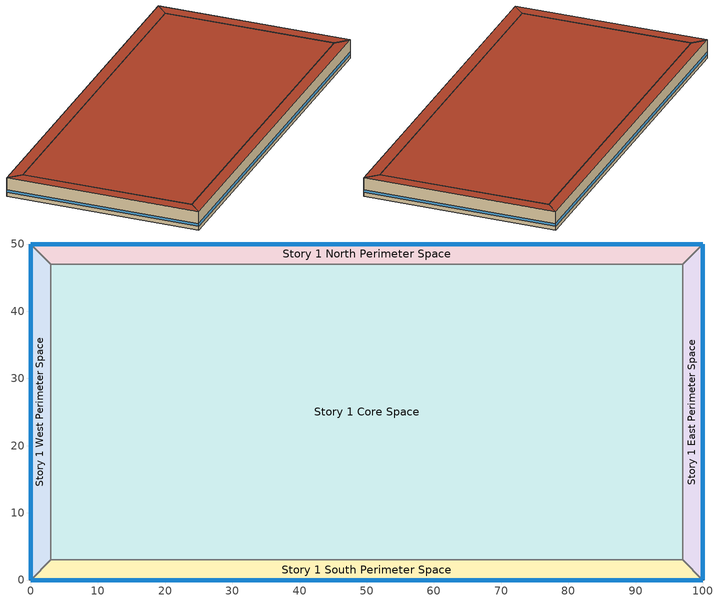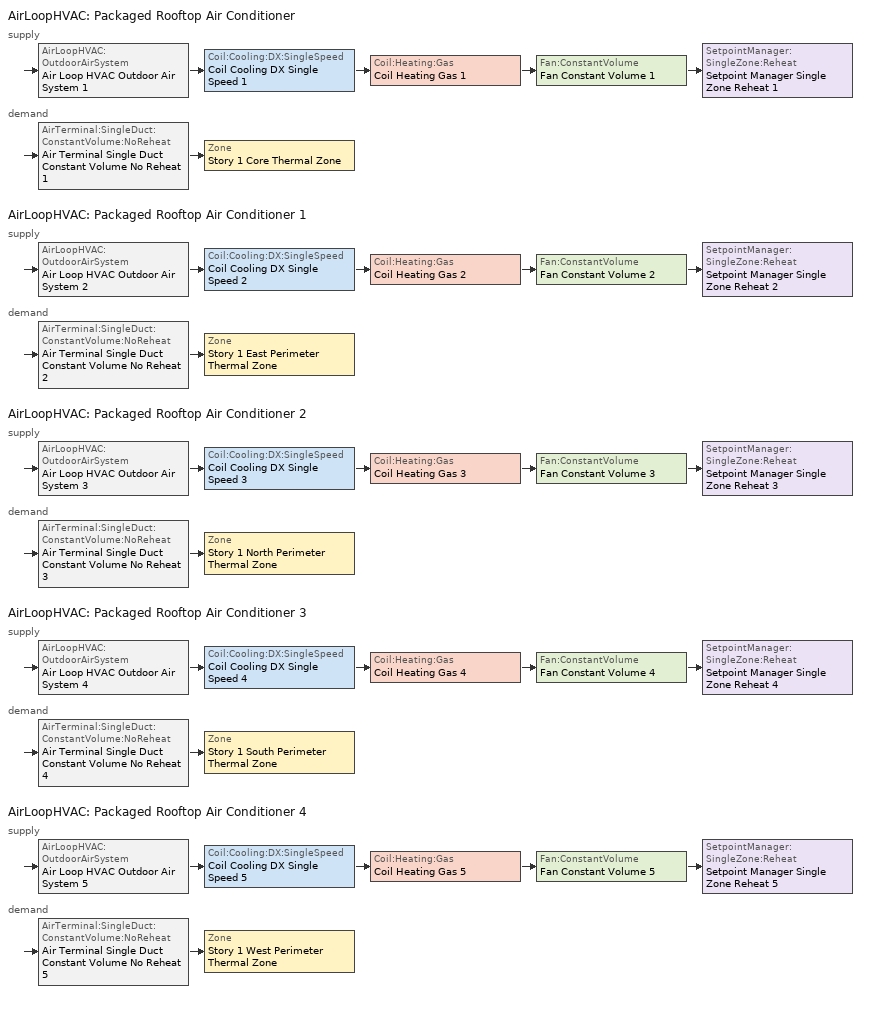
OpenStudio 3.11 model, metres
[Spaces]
Story 1 West Perimeter Space
 floor ground: 0,0 0,50 3,47 3,3 z0
 wall outside: 0,50 0,0 z0:5
 wall to Story 1 North Perimeter Space: 3,47 0,50 z0:5
 wall to Story 1 Core Space: 3,3 3,47 z0:5
 wall to Story 1 South Perimeter Space: 0,0 3,3 z0:5
 window: 0,49.97 0,0.03 z1:1.75
 roof outside: 3,3 3,47 0,50 0,0 z5
Story 1 North Perimeter Space
 floor ground: 0,50 100,50 97,47 3,47 z0
 wall outside: 100,50 0,50 z0:5
 wall to Story 1 East Perimeter Space: 97,47 100,50 z0:5
 wall to Story 1 Core Space: 3,47 97,47 z0:5
 window: 99.97,50 0.03,50 z1:1.75
 roof outside: 3,47 97,47 100,50 0,50 z5
Story 1 East Perimeter Space
 floor ground: 100,50 100,0 97,3 97,47 z0
 wall outside: 100,0 100,50 z0:5
 wall to Story 1 South Perimeter Space: 97,3 100,0 z0:5
 wall to Story 1 Core Space: 97,47 97,3 z0:5
 window: 100,0.03 100,49.97 z1:1.75
 roof outside: 97,47 97,3 100,0 100,50 z5
Story 1 South Perimeter Space
 floor ground: 100,0 0,0 3,3 97,3 z0
 wall outside: 0,0 100,0 z0:5
 wall to Story 1 Core Space: 97,3 3,3 z0:5
 window: 0.03,0 99.97,0 z1:1.75
 roof outside: 97,3 3,3 0,0 100,0 z5
Story 1 Core Space
 floor ground: 3,3 3,47 97,47 97,3 z0
 roof outside: 97,3 97,47 3,47 3,3 z5
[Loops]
AirLoopHVAC 'Packaged Rooftop Air Conditioner'
 supply: AirLoopHVAC:OutdoorAirSystem 'Air Loop HVAC Outdoor Air System 1' > Coil:Cooling:DX:SingleSpeed 'Coil Cooling DX Single Speed 1' > Coil:Heating:Gas 'Coil Heating Gas 1' > Fan:ConstantVolume 'Fan Constant Volume 1' > SetpointManager:SingleZone:Reheat 'Setpoint Manager Single Zone Reheat 1'
 demand: AirTerminal:SingleDuct:ConstantVolume:NoReheat 'Air Terminal Single Duct Constant Volume No Reheat 1' > Zone 'Story 1 Core Thermal Zone'
AirLoopHVAC 'Packaged Rooftop Air Conditioner 1'
 supply: AirLoopHVAC:OutdoorAirSystem 'Air Loop HVAC Outdoor Air System 2' > Coil:Cooling:DX:SingleSpeed 'Coil Cooling DX Single Speed 2' > Coil:Heating:Gas 'Coil Heating Gas 2' > Fan:ConstantVolume 'Fan Constant Volume 2' > SetpointManager:SingleZone:Reheat 'Setpoint Manager Single Zone Reheat 2'
 demand: AirTerminal:SingleDuct:ConstantVolume:NoReheat 'Air Terminal Single Duct Constant Volume No Reheat 2' > Zone 'Story 1 East Perimeter Thermal Zone'
AirLoopHVAC 'Packaged Rooftop Air Conditioner 2'
 supply: AirLoopHVAC:OutdoorAirSystem 'Air Loop HVAC Outdoor Air System 3' > Coil:Cooling:DX:SingleSpeed 'Coil Cooling DX Single Speed 3' > Coil:Heating:Gas 'Coil Heating Gas 3' > Fan:ConstantVolume 'Fan Constant Volume 3' > SetpointManager:SingleZone:Reheat 'Setpoint Manager Single Zone Reheat 3'
 demand: AirTerminal:SingleDuct:ConstantVolume:NoReheat 'Air Terminal Single Duct Constant Volume No Reheat 3' > Zone 'Story 1 North Perimeter Thermal Zone'
AirLoopHVAC 'Packaged Rooftop Air Conditioner 3'
 supply: AirLoopHVAC:OutdoorAirSystem 'Air Loop HVAC Outdoor Air System 4' > Coil:Cooling:DX:SingleSpeed 'Coil Cooling DX Single Speed 4' > Coil:Heating:Gas 'Coil Heating Gas 4' > Fan:ConstantVolume 'Fan Constant Volume 4' > SetpointManager:SingleZone:Reheat 'Setpoint Manager Single Zone Reheat 4'
 demand: AirTerminal:SingleDuct:ConstantVolume:NoReheat 'Air Terminal Single Duct Constant Volume No Reheat 4' > Zone 'Story 1 South Perimeter Thermal Zone'
AirLoopHVAC 'Packaged Rooftop Air Conditioner 4'
 supply: AirLoopHVAC:OutdoorAirSystem 'Air Loop HVAC Outdoor Air System 5' > Coil:Cooling:DX:SingleSpeed 'Coil Cooling DX Single Speed 5' > Coil:Heating:Gas 'Coil Heating Gas 5' > Fan:ConstantVolume 'Fan Constant Volume 5' > SetpointManager:SingleZone:Reheat 'Setpoint Manager Single Zone Reheat 5'
 demand: AirTerminal:SingleDuct:ConstantVolume:NoReheat 'Air Terminal Single Duct Constant Volume No Reheat 5' > Zone 'Story 1 West Perimeter Thermal Zone'
[Building]
SuperMarket_Advanced: Space Type=Baseline Model Space Type; Default Construction Set=ASHRAE_189.1-2009_ClimateZone 4-5 (mdoff)_ConstSet
[DefaultConstructionSet]
ASHRAE_189.1-2009_ClimateZone 4-5 (mdoff)_ConstSet: Default Exterior Surface Constructions=ASHRAE_189.1-2009_ClimateZone 4-5 (mdoff)_Exterior_DefSurfCons; Default Interior Surface Constructions=000_Interior_DefSurfCons; Default Ground Contact Surface Constructions=000_Ground_DefSurfCons; Default Exterior SubSurface Constructions=ASHRAE_189.1-2009_ClimateZone 4-5 (mdoff)_Exterior_DefSubCons; Default Interior SubSurface Constructions=000_Interior_DefSubCons; Interior Partition Construction=000_Interior Partition
[DefaultSurfaceConstructions]
Name | Floor Construction | Wall Construction | Roof Ceiling Construction
ASHRAE_189.1-2009_ClimateZone 4-5 (mdoff)_Exterior_DefSurfCons | 000_ExtSlabCarpet_4in_ClimateZone 1-8 | ASHRAE_189.1-2009_ExtWall_SteelFrame_ClimateZone 4-8 | ASHRAE_189.1-2009_ExtRoof_IEAD_ClimateZone 2-5
000_Interior_DefSurfCons | 000_Interior Floor | 000_Interior Wall | 000_Interior Ceiling
000_Ground_DefSurfCons | 000_ExtSlabCarpet_4in_ClimateZone 1-8 | 000_ExtSlabCarpet_4in_ClimateZone 1-8 | 000_ExtSlabCarpet_4in_ClimateZone 1-8
[DefaultSubSurfaceConstructions] Glass Door Construction=000_Exterior Window; Skylight Construction=000_Exterior Window; Tubular Daylight Dome Construction=000_Interior Window; Tubular Daylight Diffuser Construction=000_Interior Window
Name | Fixed Window Construction | Operable Window Construction | Door Construction
ASHRAE_189.1-2009_ClimateZone 4-5 (mdoff)_Exterior_DefSubCons | ASHRAE_189.1-2009_ExtWindow_ClimateZone 4-5 | ASHRAE_189.1-2009_ExtWindow_ClimateZone 4-5 | 000_Exterior Door
000_Interior_DefSubCons | 000_Interior Window | 000_Interior Window | 000_Interior Door
[Construction]
000_Interior Partition; 000_Interior Door: 000_G05 25mm wood
000_ExtSlabCarpet_4in_ClimateZone 1-8: MAT-CC05 4 HW CONCRETE, CP02 CARPET PAD
ASHRAE_189.1-2009_ExtWall_SteelFrame_ClimateZone 4-8: MAT-SHEATH, Wall Insulation [39], 1/2IN Gypsum
ASHRAE_189.1-2009_ExtRoof_IEAD_ClimateZone 2-5: Roof Membrane, Roof Insulation [21], Metal Decking
000_Interior Floor: 000_F16 Acoustic tile, 000_F05 Ceiling air space resistance, 000_M11 100mm lightweight concrete
000_Interior Wall: 000_G01a 19mm gypsum board, 000_F04 Wall air space resistance, 000_G01a 19mm gypsum board
000_Interior Ceiling: 000_M11 100mm lightweight concrete, 000_F05 Ceiling air space resistance, 000_F16 Acoustic tile
ASHRAE_189.1-2009_ExtWindow_ClimateZone 4-5: Theoretical Glass [207]
000_Exterior Door: 000_F08 Metal surface, 000_I01 25mm insulation board
000_Exterior Window: 000_Clear 3mm, 000_Air 13mm, 000_Clear 3mm
000_Interior Window: 000_Clear 3mm
[Material]
Name | Roughness | Thickness {m} | Conductivity {W/m-K} | Density {kg/m3} | Specific Heat {J/kg-K} | Thermal Absorptance | Solar Absorptance | Visible Absorptance
000_G05 25mm wood | MediumSmooth | 0.0254 | 0.15 | 608 | 1630
MAT-CC05 4 HW CONCRETE | Rough | 0.1016 | 1.311 | 2240 | 836.8 | 0.9 | 0.7 | 0.7
Wall Insulation [39] | MediumRough | 0.1184 | 0.045 | 265 | 836.8 | 0.9 | 0.7 | 0.7
1/2IN Gypsum | Smooth | 0.0127 | 0.16 | 784.9 | 830 | 0.9 | 0.92 | 0.92
Roof Membrane | VeryRough | 0.0095 | 0.16 | 1121.29 | 1460 | 0.9 | 0.7 | 0.7
Roof Insulation [21] | MediumRough | 0.2105 | 0.049 | 265 | 836.8 | 0.9 | 0.7 | 0.7
Metal Decking | MediumSmooth | 0.0015 | 45.006 | 7680 | 418.4 | 0.9 | 0.7 | 0.3
000_F16 Acoustic tile | MediumSmooth | 0.0191 | 0.06 | 368 | 590
000_M11 100mm lightweight concrete | MediumRough | 0.1016 | 0.53 | 1280 | 840
000_G01a 19mm gypsum board | MediumSmooth | 0.019 | 0.16 | 800 | 1090
000_F08 Metal surface | Smooth | 0.0008 | 45.28 | 7824 | 500
000_I01 25mm insulation board | MediumRough | 0.0254 | 0.03 | 43 | 1210
[Material:NoMass] Thermal Absorptance=0.9; Solar Absorptance=0.7
Name | Roughness | Thermal Resistance {m2-K/W} | Visible Absorptance
CP02 CARPET PAD | VeryRough | 0.2165 | 0.8
MAT-SHEATH | Rough | 0.3626 | 0.7
[Material:AirGap]
Name | Thermal Resistance {m2-K/W}
000_F05 Ceiling air space resistance | 0.18
000_F04 Wall air space resistance | 0.15
[WindowMaterial:Glazing] Optical Data Type=SpectralAverage; Thickness {m}=0.003; Infrared Transmittance at Normal Incidence=0
Name | Solar Transmittance at Normal Incidence | Front Side Solar Reflectance at Normal Incidence | Back Side Solar Reflectance at Normal Incidence | Visible Transmittance at Normal Incidence | Front Side Visible Reflectance at Normal Incidence | Back Side Visible Reflectance at Normal Incidence | Front Side Infrared Hemispherical Emissivity | Back Side Infrared Hemispherical Emissivity | Conductivity {W/m-K} | Dirt Correction Factor for Solar and Visible Transmittance | Solar Diffusing
Theoretical Glass [207] | 0.3311 | 0.6189 | 0.6189 | 0.44 | 0.51 | 0.51 | 0.9 | 0.9 | 0.0133 | 1 | No
000_Clear 3mm | 0.837 | 0.075 | 0.075 | 0.898 | 0.081 | 0.081 | 0.84 | 0.84 | 0.9
[WindowMaterial:Gas]
000_Air 13mm: Gas Type=Air; Thickness {m}=0.0127
[BuildingStory]
Story 1: Nominal Z Coordinate {m}=0; Nominal Floor to Floor Height {m}=5
[Space] Building Story=Story 1
Name | Thermal Zone
Story 1 West Perimeter Space | Story 1 West Perimeter Thermal Zone
Story 1 North Perimeter Space | Story 1 North Perimeter Thermal Zone
Story 1 East Perimeter Space | Story 1 East Perimeter Thermal Zone
Story 1 South Perimeter Space | Story 1 South Perimeter Thermal Zone
Story 1 Core Space | Story 1 Core Thermal Zone
[ThermalZone] Use Ideal Air Loads=No
Name | Thermostat
Story 1 Core Thermal Zone | Thermostat Setpoint Dual Setpoint 1
Story 1 East Perimeter Thermal Zone | Thermostat Setpoint Dual Setpoint 2
Story 1 North Perimeter Thermal Zone | Thermostat Setpoint Dual Setpoint 3
Story 1 South Perimeter Thermal Zone | Thermostat Setpoint Dual Setpoint 4
Story 1 West Perimeter Thermal Zone | Thermostat Setpoint Dual Setpoint 5
[Sizing:Zone] Zone Cooling Design Supply Air Temperature Input Method=SupplyAirTemperature; Zone Cooling Design Supply Air Temperature {C}=14; Zone Cooling Design Supply Air Temperature Difference {deltaC}=11.11; Zone Heating Design Supply Air Temperature Input Method=SupplyAirTemperature; Zone Heating Design Supply Air Temperature {C}=40; Zone Heating Design Supply Air Temperature Difference {deltaC}=11.11; Zone Cooling Design Supply Air Humidity Ratio {kg-H2O/kg-air}=0.0085; Zone Heating Design Supply Air Humidity Ratio {kg-H2O/kg-air}=0.008; Cooling Design Air Flow Method=DesignDay; Heating Design Air Flow Method=DesignDay; Account for Dedicated Outdoor Air System=No; Dedicated Outdoor Air System Control Strategy=NeutralSupplyAir; Dedicated Outdoor Air Low Setpoint Temperature for Design {C}=autosize; Dedicated Outdoor Air High Setpoint Temperature for Design {C}=autosize; Zone Load Sizing Method=Sensible Load Only No Latent Load; Zone Latent Cooling Design Supply Air Humidity Ratio Input Method=HumidityRatioDifference; Zone Cooling Design Supply Air Humidity Ratio Difference {kgWater/kgDryAir}=0.005; Zone Latent Heating Design Supply Air Humidity Ratio Input Method=HumidityRatioDifference; Zone Humidification Design Supply Air Humidity Ratio Difference {kgWater/kgDryAir}=0.005; Sizing Option=Coincident; Heating Coil Sizing Method=None; Maximum Heating Capacity To Cooling Load Sizing Ratio {W/W}=1
Story 1 Core Thermal Zone; Story 1 East Perimeter Thermal Zone; Story 1 North Perimeter Thermal Zone; Story 1 South Perimeter Thermal Zone; Story 1 West Perimeter Thermal Zone
[Zone equipment]
Story 1 Core Thermal Zone: Air Terminal Single Duct Constant Volume No Reheat 1
Story 1 East Perimeter Thermal Zone: Air Terminal Single Duct Constant Volume No Reheat 2
Story 1 North Perimeter Thermal Zone: Air Terminal Single Duct Constant Volume No Reheat 3
Story 1 South Perimeter Thermal Zone: Air Terminal Single Duct Constant Volume No Reheat 4
Story 1 West Perimeter Thermal Zone: Air Terminal Single Duct Constant Volume No Reheat 5
[SpaceType]
Baseline Model Space Type: Default Schedule Set=Baseline Model Schedule Set; Design Specification Outdoor Air Object=Baseline Model OA
[DefaultScheduleSet]
Baseline Model Schedule Set: Number of People Schedule=Baseline Model People Lights and Equipment Schedule; People Activity Level Schedule=Baseline Model People Activity Schedule; Lighting Schedule=Baseline Model People Lights and Equipment Schedule; Electric Equipment Schedule=Baseline Model People Lights and Equipment Schedule; Infiltration Schedule=Baseline Model Infiltration Schedule
[DesignSpecification:OutdoorAir]
Baseline Model OA: Outdoor Air Method=Sum; Outdoor Air Flow per Person {m3/s-person}=0.00943895
[SpaceInfiltration:DesignFlowRate]
Baseline Model Infiltration: Space or SpaceType=Baseline Model Space Type; Design Flow Rate Calculation Method=Flow/ExteriorArea; Flow per Exterior Surface Area {m3/s-m2}=0.0003048; Density Basis=Outdoor
[People:Definition]
Baseline Model People Definition: Number of People Calculation Method=People/Area; People per Space Floor Area {person/m2}=0.0538196; Fraction Radiant=0.3
[People]
Baseline Model People: People Definition=Baseline Model People Definition; Space or SpaceType=Baseline Model Space Type; Clothing Insulation Calculation Method=ClothingInsulationSchedule; Multiplier=1
[Lights:Definition]
Baseline Model Lights Definition: Design Level Calculation Method=Watts/Area; Watts per Space Floor Area {W/m2}=10.7639
[Lights]
Baseline Model Lights: Lights Definition=Baseline Model Lights Definition; Space or SpaceType=Baseline Model Space Type; Fraction Replaceable=1
[ElectricEquipment:Definition]
Baseline Model Electric Equipment Definition: Design Level Calculation Method=Watts/Area; Watts per Space Floor Area {W/m2}=10.7639
[ElectricEquipment]
Baseline Model Electric Equipment: Electric Equipment Definition=Baseline Model Electric Equipment Definition; Space or SpaceType=Baseline Model Space Type
[ThermostatSetpoint:DualSetpoint] Heating Setpoint Temperature Schedule=Heating Sch; Cooling Setpoint Temperature Schedule=Cooling Sch
Thermostat Setpoint Dual Setpoint 1; Thermostat Setpoint Dual Setpoint 2; Thermostat Setpoint Dual Setpoint 3; Thermostat Setpoint Dual Setpoint 4; Thermostat Setpoint Dual Setpoint 5
[AirLoopHVAC] Availability Schedule=Always On Discrete; Design Supply Air Flow Rate {m3/s}=autosize; Design Return Air Flow Fraction of Supply Air Flow=1
Packaged Rooftop Air Conditioner; Packaged Rooftop Air Conditioner 1; Packaged Rooftop Air Conditioner 2; Packaged Rooftop Air Conditioner 3; Packaged Rooftop Air Conditioner 4
[Sizing:System] Type of Load to Size On=Sensible; Design Outdoor Air Flow Rate {m3/s}=Autosize; Central Heating Maximum System Air Flow Ratio=1; Preheat Design Temperature {C}=7; Preheat Design Humidity Ratio {kg-H2O/kg-Air}=0.008; Precool Design Temperature {C}=12.8; Precool Design Humidity Ratio {kg-H2O/kg-Air}=0.008; Central Cooling Design Supply Air Temperature {C}=12.8; Central Heating Design Supply Air Temperature {C}=40; Sizing Option=NonCoincident; 100% Outdoor Air in Cooling=No; 100% Outdoor Air in Heating=No; Central Cooling Design Supply Air Humidity Ratio {kg-H2O/kg-Air}=0.0085; Central Heating Design Supply Air Humidity Ratio {kg-H2O/kg-Air}=0.008; Cooling Design Air Flow Method=DesignDay; Cooling Design Air Flow Rate {m3/s}=0; Heating Design Air Flow Method=DesignDay; Heating Design Air Flow Rate {m3/s}=0; System Outdoor Air Method=ZoneSum; Zone Maximum Outdoor Air Fraction=1; Cooling Supply Air Flow Rate Per Floor Area {m3/s-m2}=0.00996765; Cooling Fraction of Autosized Cooling Supply Air Flow Rate=1; Cooling Supply Air Flow Rate Per Unit Cooling Capacity {m3/s-W}=3.94755e-05; Heating Supply Air Flow Rate Per Floor Area {m3/s-m2}=0.00996765; Heating Fraction of Autosized Heating Supply Air Flow Rate=1; Heating Fraction of Autosized Cooling Supply Air Flow Rate=1; Heating Supply Air Flow Rate Per Unit Heating Capacity {m3/s-W}=3.15882e-05; Cooling Design Capacity Method=CoolingDesignCapacity; Cooling Design Capacity {W}=autosize; Cooling Design Capacity Per Floor Area {W/m2}=234.7; Fraction of Autosized Cooling Design Capacity=1; Heating Design Capacity Method=HeatingDesignCapacity; Heating Design Capacity {W}=autosize; Heating Design Capacity Per Floor Area {W/m2}=157; Fraction of Autosized Heating Design Capacity=1; Central Cooling Capacity Control Method=OnOff; Occupant Diversity=autosize; Heating Coil Sizing Method=None; Maximum Heating Capacity To Cooling Capacity Sizing Ratio {W/W}=1
Packaged Rooftop Air Conditioner; Packaged Rooftop Air Conditioner 1; Packaged Rooftop Air Conditioner 2; Packaged Rooftop Air Conditioner 3; Packaged Rooftop Air Conditioner 4
[Fan:ConstantVolume] Availability Schedule=Always On Discrete; Pressure Rise {Pa}=500; Maximum Flow Rate {m3/s}=AutoSize
Fan Constant Volume 1; Fan Constant Volume 2; Fan Constant Volume 3; Fan Constant Volume 4; Fan Constant Volume 5
[Coil:Heating:Gas] Availability Schedule=Always On Discrete; Gas Burner Efficiency=0.8; Nominal Capacity {W}=AutoSize; On Cycle Parasitic Electric Load {W}=0; Off Cycle Parasitic Gas Load {W}=0
Coil Heating Gas 1; Coil Heating Gas 2; Coil Heating Gas 3; Coil Heating Gas 4; Coil Heating Gas 5
[Coil:Cooling:DX:SingleSpeed] Availability Schedule=Always On Discrete; Rated Total Cooling Capacity {W}=autosize; Rated Sensible Heat Ratio=autosize; Rated COP {W/W}=3; Rated Air Flow Rate {m3/s}=autosize; Rated Evaporator Fan Power Per Volume Flow Rate 2017 {W/(m3/s)}=773.3; Rated Evaporator Fan Power Per Volume Flow Rate 2023 {W/(m3/s)}=934.4; Minimum Outdoor Dry-Bulb Temperature for Compressor Operation {C}=-25; Nominal Time for Condensate Removal to Begin {s}=0; Ratio of Initial Moisture Evaporation Rate and Steady State Latent Capacity=0; Maximum Cycling Rate {cycles/hr}=0; Latent Capacity Time Constant {s}=0; Condenser Type=AirCooled; Evaporative Condenser Effectiveness=0.9; Evaporative Condenser Air Flow Rate {m3/s}=autosize; Evaporative Condenser Pump Rated Power Consumption {W}=autosize; Crankcase Heater Capacity {W}=0; Maximum Outdoor Dry-Bulb Temperature for Crankcase Heater Operation {C}=10; Basin Heater Capacity {W/K}=0; Basin Heater Setpoint Temperature {C}=2
Name | Total Cooling Capacity Function of Temperature Curve | Total Cooling Capacity Function of Flow Fraction Curve | Energy Input Ratio Function of Temperature Curve | Energy Input Ratio Function of Flow Fraction Curve | Part Load Fraction Correlation Curve
Coil Cooling DX Single Speed 1 | Curve Biquadratic 1 | Curve Quadratic 1 | Curve Biquadratic 2 | Curve Quadratic 2 | Curve Quadratic 3
Coil Cooling DX Single Speed 2 | Curve Biquadratic 3 | Curve Quadratic 4 | Curve Biquadratic 4 | Curve Quadratic 5 | Curve Quadratic 6
Coil Cooling DX Single Speed 3 | Curve Biquadratic 5 | Curve Quadratic 7 | Curve Biquadratic 6 | Curve Quadratic 8 | Curve Quadratic 9
Coil Cooling DX Single Speed 4 | Curve Biquadratic 7 | Curve Quadratic 10 | Curve Biquadratic 8 | Curve Quadratic 11 | Curve Quadratic 12
Coil Cooling DX Single Speed 5 | Curve Biquadratic 9 | Curve Quadratic 13 | Curve Biquadratic 10 | Curve Quadratic 14 | Curve Quadratic 15
[SetpointManager:SingleZone:Reheat] Minimum Supply Air Temperature {C}=14; Maximum Supply Air Temperature {C}=40
Name | Control Zone
Setpoint Manager Single Zone Reheat 1 | Story 1 Core Thermal Zone
Setpoint Manager Single Zone Reheat 2 | Story 1 East Perimeter Thermal Zone
Setpoint Manager Single Zone Reheat 3 | Story 1 North Perimeter Thermal Zone
Setpoint Manager Single Zone Reheat 4 | Story 1 South Perimeter Thermal Zone
Setpoint Manager Single Zone Reheat 5 | Story 1 West Perimeter Thermal Zone
[Controller:OutdoorAir] Minimum Outdoor Air Flow Rate {m3/s}=0; Maximum Outdoor Air Flow Rate {m3/s}=Autosize; Economizer Control Type=NoEconomizer; Economizer Control Action Type=ModulateFlow; Economizer Maximum Limit Dry-Bulb Temperature {C}=28; Economizer Maximum Limit Enthalpy {J/kg}=64000; Economizer Minimum Limit Dry-Bulb Temperature {C}=-100; Lockout Type=NoLockout; Minimum Limit Type=FixedMinimum; High Humidity Control=No; High Humidity Outdoor Air Flow Ratio=1; Control High Indoor Humidity Based on Outdoor Humidity Ratio=Yes; Heat Recovery Bypass Control Type=BypassWhenWithinEconomizerLimits; Economizer Operation Staging=InterlockedWithMechanicalCooling
Name | Controller Mechanical Ventilation
Controller Outdoor Air 1 | Controller Mechanical Ventilation 1
Controller Outdoor Air 2 | Controller Mechanical Ventilation 2
Controller Outdoor Air 3 | Controller Mechanical Ventilation 3
Controller Outdoor Air 4 | Controller Mechanical Ventilation 4
Controller Outdoor Air 5 | Controller Mechanical Ventilation 5
[Controller:MechanicalVentilation] Availability Schedule=Always On Discrete
Controller Mechanical Ventilation 1; Controller Mechanical Ventilation 2; Controller Mechanical Ventilation 3; Controller Mechanical Ventilation 4; Controller Mechanical Ventilation 5
[AirLoopHVAC:OutdoorAirSystem]
Name | Controller
Air Loop HVAC Outdoor Air System 1 | Controller Outdoor Air 1
Air Loop HVAC Outdoor Air System 2 | Controller Outdoor Air 2
Air Loop HVAC Outdoor Air System 3 | Controller Outdoor Air 3
Air Loop HVAC Outdoor Air System 4 | Controller Outdoor Air 4
Air Loop HVAC Outdoor Air System 5 | Controller Outdoor Air 5
[AirTerminal:SingleDuct:ConstantVolume:NoReheat] Availability Schedule=Always On Discrete; Maximum Air Flow Rate {m3/s}=AutoSize
Air Terminal Single Duct Constant Volume No Reheat 1; Air Terminal Single Duct Constant Volume No Reheat 2; Air Terminal Single Duct Constant Volume No Reheat 3; Air Terminal Single Duct Constant Volume No Reheat 4; Air Terminal Single Duct Constant Volume No Reheat 5
[Schedule:Ruleset]
Name | Default Day Schedule | Summer Design Day Schedule | Winter Design Day Schedule
Baseline Model Infiltration Schedule | Baseline Model Infiltration Schedule All Days | Baseline Model Infiltration Schedule Summer Design Day | Baseline Model Infiltration Schedule Winter Design Day
Baseline Model People Lights and Equipment Schedule | Baseline Model People Lights and Equipment Schedule Week Day | Baseline Model People Lights and Equipment Schedule Summer Design Day | Baseline Model People Lights and Equipment Schedule Winter Design Day
Baseline Model People Activity Schedule | Baseline Model People Activity Schedule Default
Cooling Sch | Cooling Sch Default
Heating Sch | Heating Sch Default
[Schedule:Day]
Baseline Model Infiltration Schedule All Days: 6, 0, 1, 22, 0, 0.25, 24, 0, 1
Baseline Model Infiltration Schedule Winter Design Day; Baseline Model Infiltration Schedule Summer Design Day; Baseline Model People Lights and Equipment Schedule Summer Design Day: 24, 0, 1
Baseline Model People Lights and Equipment Schedule Week Day: 6, 0, 0, 7, 0, 0.1, 8, 0, 0.2, 12, 0, 0.95, 13, 0, 0.5, 17, 0, 0.95, 18, 0, 0.7, 20, 0, 0.4, 22, 0, 0.1, 24, 0, 0.05
Baseline Model People Lights and Equipment Schedule Winter Design Day; Baseline Model People Lights and Equipment Schedule Sunday: 24, 0, 0
Baseline Model People Lights and Equipment Schedule Saturday: 6, 0, 0, 8, 0, 0.1, 14, 0, 0.5, 17, 0, 0.1, 24, 0, 0
Baseline Model People Activity Schedule Default: 24, 0, 120
Cooling Sch Default: 24, 0, 28
Heating Sch Default: 24, 0, 24
[Schedule:Rule] Schedule Ruleset=Baseline Model People Lights and Equipment Schedule
Name | Rule Order | Day Schedule | Apply Saturday | Apply Sunday
Baseline Model Saturday Rule | 1 | Baseline Model People Lights and Equipment Schedule Saturday | Yes
Baseline Model Sunday Rule | 0 | Baseline Model People Lights and Equipment Schedule Sunday |  | Yes
[Schedule:Constant]
Always On Discrete: Value=1
[Curve:Biquadratic] Minimum Value of x=17; Maximum Value of x=22; Minimum Value of y=13; Maximum Value of y=46
Name | Coefficient1 Constant | Coefficient2 x | Coefficient3 x**2 | Coefficient4 y | Coefficient5 y**2 | Coefficient6 x*y
Curve Biquadratic 1; Curve Biquadratic 3; Curve Biquadratic 5; Curve Biquadratic 7; Curve Biquadratic 9 | 0.942588 | 0.00954335 | 0.00068377 | -0.0110427 | 5.249e-06 | -9.72e-06
Curve Biquadratic 2; Curve Biquadratic 4; Curve Biquadratic 6; Curve Biquadratic 8; Curve Biquadratic 10 | 0.342414 | 0.034885 | -0.0006237 | 0.00497722 | 0.000437951 | -0.000728028
[Curve:Quadratic]
Name | Coefficient1 Constant | Coefficient2 x | Coefficient3 x**2 | Minimum Value of x | Maximum Value of x
Curve Quadratic 1; Curve Quadratic 4; Curve Quadratic 7; Curve Quadratic 10; Curve Quadratic 13 | 0.8 | 0.2 | 0 | 0.5 | 1.5
Curve Quadratic 2; Curve Quadratic 5; Curve Quadratic 8; Curve Quadratic 11; Curve Quadratic 14 | 1.1552 | -0.1808 | 0.0256 | 0.5 | 1.5
Curve Quadratic 3; Curve Quadratic 6; Curve Quadratic 9; Curve Quadratic 12; Curve Quadratic 15 | 0.85 | 0.15 | 0 | 0 | 1
